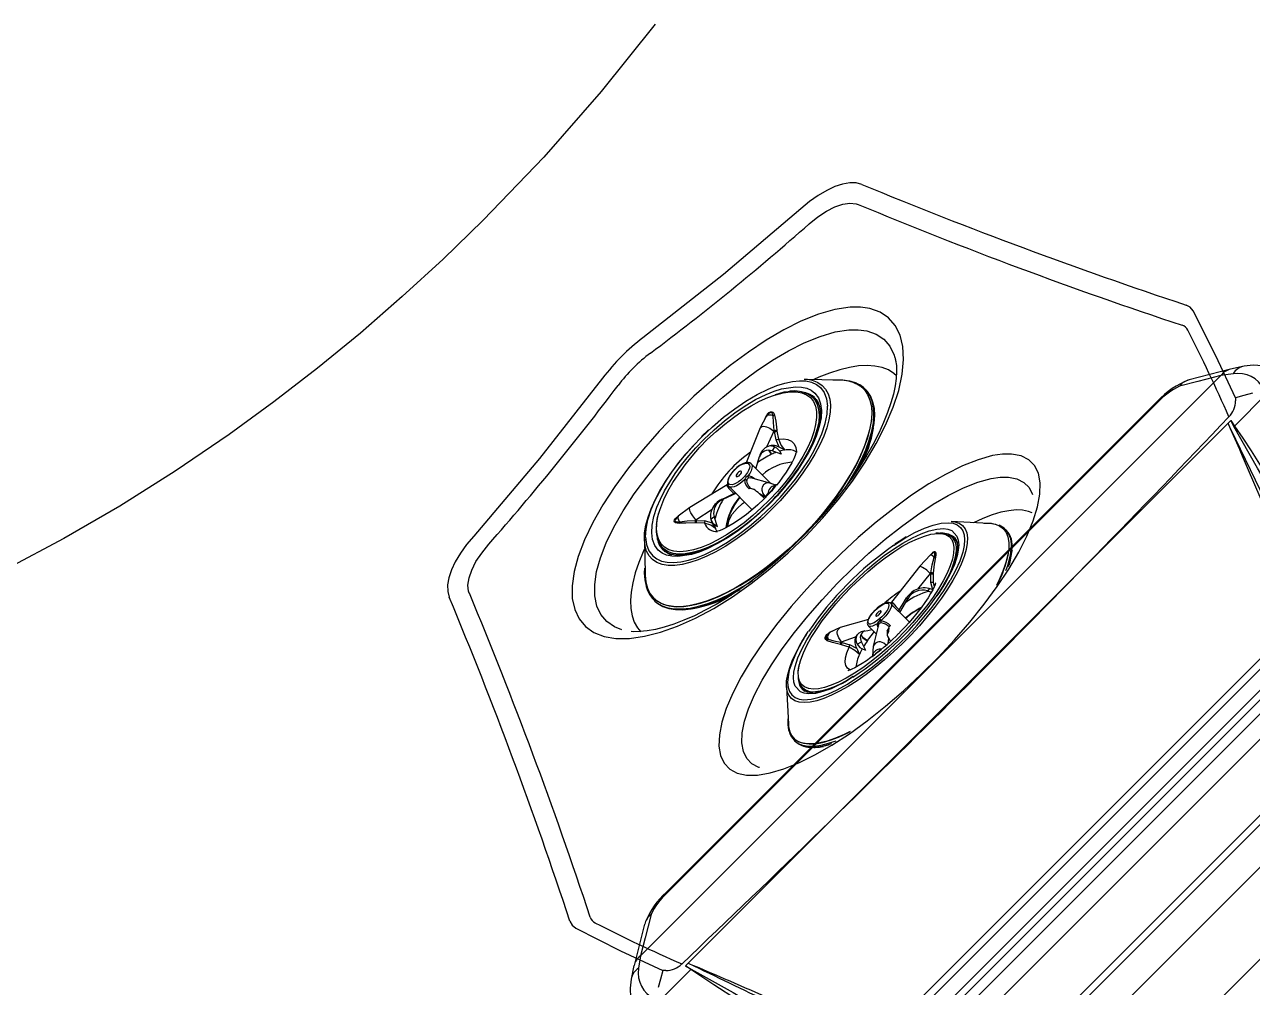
# Model space of a CAD drawing. Extents: x 413 to 494, y 628 to 766.
# Drawn here: x 472.07 to 485.71, y 651.52 to 662.21 of the extents above; entities that cross this region are included whole.
import ezdxf

# ---------------------------------------------------------------- set-up
doc = ezdxf.new("R2010")
doc.units = 0
doc.header["$MEASUREMENT"] = 0
for name, color, linetype in [('1', 4, 'Continuous'), ('BDIM_CYAN', 4, 'Continuous'), ('BDIM_GREEN', 3, 'Continuous'), ('BDIM_YELLOW', 2, 'Continuous')]:
    doc.layers.add(name, color=color, linetype=linetype)

# ---------------------------------------------------------------- blocks, each defined once
blk = doc.blocks.new('PILLOW')
at = {"layer": 'BDIM_GREEN', "linetype": 'Continuous', "lineweight": 25}
for p, q in [((9.704, -3.133), (9.694, -3.127)), ((11.893, -4.465), (9.704, -3.133)), ((9.016, -3.26), (9.001, -3.275)), ((9.716, -3.162), (9.93, -3.665)), ((9.725, -3.167), (9.716, -3.162)), ((11.914, -4.499), (9.725, -3.167)), ((9.001, -3.275), (3.275, -9.001)), ((9.052, -3.326), (3.326, -9.052)), ((9.066, -3.313), (9.376, -3.847)), ((9.93, -3.665), (11.939, -4.887)), ((3.847, -9.376), (9.376, -3.847)), ((9.376, -3.847), (9.517, -3.988)), ((11.869, -5.119), (9.86, -3.897)), ((9.517, -3.988), (3.988, -9.517)), ((9.522, -4.349), (9.547, -4.364)), ((11.898, -4.468), (11.893, -4.465)), ((11.958, -4.506), (11.898, -4.468)), ((11.918, -4.502), (11.914, -4.499)), ((4.545, -9.115), (9.115, -4.545)), ((9.169, -4.599), (4.599, -9.169)), ((9.169, -4.599), (9.115, -4.545)), ((11.982, -4.912), (11.918, -4.502)), ((11.977, -4.54), (11.918, -4.502)), ((12.183, -5.166), (12.111, -4.715)), ((4.833, -9.168), (9.168, -4.833)), ((9.225, -4.89), (4.89, -9.225)), ((9.225, -4.89), (9.168, -4.833)), ((11.512, -5.475), (11.869, -5.119)), ((12.145, -5.519), (12.177, -5.366)), ((11.543, -5.546), (5.546, -11.543)), ((11.543, -5.546), (11.479, -5.517)), ((11.574, -5.515), (11.508, -5.48)), ((11.512, -5.475), (11.574, -5.515)), ((11.574, -5.515), (11.543, -5.546)), ((12.026, -5.978), (12.144, -5.52)), ((12.072, -5.626), (12.093, -5.488)), ((12.072, -5.626), (5.626, -12.072)), ((11.78, -6.323), (6.323, -11.78)), ((6.331, -11.787), (11.787, -6.331)), ((11.785, -6.328), (11.784, -6.328)), ((3.275, -9.001), (3.26, -9.016)), ((3.275, -9.001), (3.275, -9.001)), ((3.847, -9.376), (3.313, -9.066)), ((4.599, -9.169), (4.545, -9.115)), ((4.89, -9.225), (4.833, -9.168)), ((3.988, -9.517), (3.847, -9.376)), ((3.127, -9.694), (3.133, -9.704)), ((3.133, -9.704), (4.465, -11.893)), ((3.665, -9.93), (3.162, -9.715)), ((3.162, -9.715), (3.167, -9.725)), ((3.167, -9.725), (4.499, -11.914)), ((4.887, -11.939), (3.665, -9.93)), ((3.897, -9.86), (5.119, -11.869)), ((5.119, -11.869), (5.475, -11.512)), ((5.516, -11.574), (5.475, -11.512)), ((5.48, -11.508), (5.516, -11.574)), ((5.546, -11.543), (5.516, -11.574)), ((5.517, -11.479), (5.546, -11.543)), ((6.328, -11.784), (6.328, -11.785)), ((4.465, -11.893), (4.468, -11.898)), ((4.468, -11.898), (4.506, -11.958)), ((4.499, -11.914), (4.502, -11.918)), ((4.912, -11.982), (4.502, -11.918)), ((4.502, -11.918), (4.54, -11.977)), ((4.715, -12.111), (5.166, -12.183)), ((5.488, -12.093), (5.626, -12.072)), ((5.52, -12.144), (5.978, -12.026)), ((5.366, -12.177), (5.519, -12.145))]:
    blk.add_line(p, q, dxfattribs=at)
at = {"layer": 'BDIM_GREEN', "linetype": 'Continuous', "lineweight": 25, "flags": 128}
for points in [[(9.694, -3.127), (9.633, -3.097), (9.577, -3.077), (9.475, -3.06), (9.392, -3.063), (9.328, -3.076), (9.273, -3.093), (9.204, -3.123), (9.164, -3.145), (9.12, -3.174), (9.071, -3.211), (9.016, -3.26)], [(9.716, -3.162), (9.633, -3.127), (9.55, -3.112), (9.467, -3.113), (9.387, -3.128), (9.309, -3.154), (9.231, -3.192), (9.177, -3.225), (9.123, -3.264), (9.066, -3.313)], [(9.001, -3.275), (9.009, -3.267), (9.016, -3.26)], [(9.066, -3.313), (9.058, -3.32), (9.052, -3.326)], [(9.376, -3.847), (9.516, -3.751), (9.662, -3.685), (9.735, -3.665), (9.806, -3.653), (9.872, -3.653), (9.93, -3.665)], [(9.86, -3.897), (9.784, -3.872), (9.693, -3.881), (9.601, -3.922), (9.517, -3.988)], [(9.115, -4.545), (9.182, -4.481), (9.254, -4.423), (9.33, -4.373), (9.409, -4.333), (9.489, -4.307), (9.567, -4.3), (9.638, -4.311), (9.7, -4.338)], [(9.671, -4.395), (9.617, -4.366), (9.556, -4.355), (9.489, -4.362), (9.421, -4.387), (9.353, -4.427), (9.288, -4.477), (9.169, -4.599)], [(9.671, -4.395), (9.683, -4.365), (9.7, -4.338)], [(9.7, -4.338), (9.85, -4.43), (9.982, -4.511), (10.098, -4.582), (10.217, -4.654), (10.35, -4.737), (10.477, -4.815), (10.596, -4.888), (10.733, -4.973), (10.993, -5.135), (11.259, -5.304), (11.512, -5.475)], [(9.671, -4.395), (9.672, -4.54), (9.673, -4.654)], [(11.508, -5.48), (11.044, -5.22), (10.586, -4.947), (10.128, -4.672), (9.671, -4.395)], [(9.168, -4.833), (9.168, -4.702), (9.169, -4.599)], [(9.168, -4.833), (9.288, -4.744), (9.419, -4.674), (9.488, -4.652), (9.555, -4.64), (9.617, -4.641), (9.673, -4.654)], [(9.646, -4.714), (9.6, -4.7), (9.548, -4.699), (9.492, -4.71), (9.435, -4.732), (9.325, -4.801), (9.225, -4.89)], [(9.646, -4.714), (9.662, -4.685), (9.673, -4.654)], [(12.177, -5.367), (12.188, -5.267), (12.182, -5.163)], [(11.954, -6.084), (12.02, -5.828), (12.072, -5.626)], [(3.26, -9.016), (3.268, -9.007), (3.275, -9.001)], [(3.26, -9.016), (3.201, -9.085), (3.155, -9.148), (3.121, -9.209), (3.085, -9.297), (3.065, -9.383), (3.06, -9.467), (3.07, -9.548), (3.093, -9.624), (3.127, -9.694)], [(3.313, -9.066), (3.264, -9.123), (3.225, -9.177), (3.192, -9.231), (3.154, -9.309), (3.128, -9.387), (3.113, -9.467), (3.112, -9.55), (3.127, -9.633), (3.162, -9.715)], [(3.326, -9.052), (3.319, -9.06), (3.313, -9.066)], [(4.338, -9.7), (4.311, -9.638), (4.3, -9.567), (4.307, -9.489), (4.318, -9.449), (4.333, -9.409), (4.371, -9.333), (4.422, -9.255), (4.545, -9.115)], [(4.599, -9.169), (4.477, -9.288), (4.427, -9.353), (4.387, -9.421), (4.362, -9.49), (4.355, -9.557), (4.367, -9.618), (4.395, -9.671)], [(4.599, -9.169), (4.73, -9.168), (4.833, -9.168)], [(4.654, -9.673), (4.641, -9.618), (4.64, -9.555), (4.652, -9.488), (4.675, -9.419), (4.744, -9.287), (4.833, -9.168)], [(4.89, -9.225), (4.822, -9.299), (4.764, -9.378), (4.72, -9.462), (4.698, -9.561), (4.714, -9.646)], [(3.665, -9.93), (3.653, -9.872), (3.653, -9.806), (3.665, -9.735), (3.685, -9.662), (3.751, -9.516), (3.847, -9.376)], [(3.988, -9.517), (3.922, -9.601), (3.881, -9.693), (3.872, -9.784), (3.897, -9.86)], [(4.395, -9.671), (4.365, -9.683), (4.338, -9.7)], [(4.654, -9.673), (4.509, -9.672), (4.395, -9.671)], [(4.395, -9.671), (4.672, -10.128), (4.947, -10.586), (5.22, -11.044), (5.48, -11.508)], [(4.714, -9.646), (4.682, -9.664), (4.654, -9.673)], [(5.517, -11.479), (5.082, -10.578), (4.654, -9.673)], [(4.714, -9.646), (5.119, -10.56), (5.317, -11.02), (5.385, -11.177), (5.412, -11.24), (5.415, -11.248), (5.416, -11.249), (5.416, -11.249), (5.416, -11.249), (5.416, -11.25), (5.517, -11.479)], [(5.475, -11.512), (5.381, -11.376), (5.29, -11.237), (5.195, -11.088), (5.105, -10.946), (5.014, -10.799), (4.923, -10.653), (4.847, -10.53), (4.742, -10.359), (4.622, -10.164), (4.488, -9.945), (4.338, -9.7)], [(5.626, -12.072), (5.883, -12.006), (6.085, -11.954)], [(5.163, -12.182), (5.267, -12.188), (5.367, -12.177)]]:
    blk.add_lwpolyline(points, dxfattribs=at)
at = {"layer": 'BDIM_GREEN', "linetype": 'Continuous', "lineweight": 25}
for centre, radius, start, end in [((9.618, -3.697), 0.314, 320.5112, 5.8722), ((11.799, -4.783), 0.32, 10.8947, 60.1159), ((69.735, 129.954), 147.466, 245.95343, 246.73099), ((-51.625, -135.383), 144.387, 64.08404, 64.87827), ((11.627, -4.919), 0.314, 320.5112, 5.8722), ((11.673, -4.954), 0.311, 321.3803, 7.8233), ((11.78, -5.434), 0.317, 350.3412, 64.5617), ((11.647, -5.59), 0.177, 139.5161, 141.4532), ((11.302, -5.792), 0.714, 311.9718, 335.8418), ((11.192, -5.669), 0.89, 311.9782, 337.62), ((-2.211, -14.781), 7.948, 45.9728, 46.4965), ((3.697, -9.618), 0.314, 264.1278, 309.4888), ((5.59, -11.647), 0.177, 128.5468, 130.4839), ((5.664, -11.184), 0.898, 290.3763, 317.8693), ((5.793, -11.303), 0.712, 294.1309, 318.0554), ((4.783, -11.798), 0.32, 209.8963, 259.0441), ((4.919, -11.626), 0.314, 264.1278, 309.4888), ((4.954, -11.674), 0.311, 262.1449, 308.6514), ((5.435, -11.779), 0.318, 205.61, 279.4841)]:
    blk.add_arc(centre, radius, start, end, dxfattribs=at)
for centre, major_axis, ratio, start_param, end_param in [((11.789, -3.287), (-0.737, 1.695), 0.480619, 2.543345, 2.582873), ((11.594, -3.394), (-0.951, 1.851), 0.433377, 2.49452, 2.534048), ((3.287, -11.789), (1.695, -0.737), 0.480619, 0.558719, 0.598248), ((3.394, -11.594), (1.851, -0.951), 0.433377, 0.607543, 0.647072)]:
    blk.add_ellipse(centre, major_axis=major_axis, ratio=ratio, start_param=start_param, end_param=end_param, dxfattribs=at)
at = {"layer": 'BDIM_YELLOW', "linetype": 'Continuous', "lineweight": 25}
for p, q in [((9.052, -3.326), (9.001, -3.275)), ((11.784, -6.328), (11.78, -6.323)), ((3.326, -9.052), (3.275, -9.001)), ((6.323, -11.78), (6.328, -11.784))]:
    blk.add_line(p, q, dxfattribs=at)
at = {"layer": 'BDIM_YELLOW', "linetype": 'Continuous', "lineweight": 25, "flags": 128}
for points in [[(11.982, -4.912), (12.073, -4.974), (12.143, -5.056), (12.179, -5.145), (12.18, -5.164)], [(5.164, -12.18), (5.145, -12.179), (5.056, -12.143), (5, -12.1), (4.95, -12.042), (4.912, -11.982)]]:
    blk.add_lwpolyline(points, dxfattribs=at)
at = {"layer": 'BDIM_YELLOW', "linetype": 'Continuous', "lineweight": 25}
for centre, radius, start, end in [((9.677, -3.162), 0.0387, 0.9039, 64.0123), ((9.679, -3.172), 0.0462, 5.662, 57.1058), ((16.35, 3.718), 10.124, 223.5865, 223.9882), ((11.876, -4.499), 0.0381, 0.4034, 63.3934), ((11.881, -4.502), 0.0379, 0.264, 63.4702), ((11.939, -4.539), 0.0381, 359.711, 61.0066), ((11.85, -4.774), 0.267, 11.7786, 61.3916), ((12.009, -5.341), 0.169, 299.7, 351.1639), ((11.976, -5.485), 0.17, 304.4318, 348.7936), ((11.858, -5.944), 0.17, 304.3498, 348.6534), ((3.162, -9.677), 0.0387, 205.9856, 269.098), ((3.167, -9.687), 0.038, 206.3141, 269.636), ((4.499, -11.876), 0.0379, 206.4423, 269.661), ((4.502, -11.881), 0.0379, 206.5511, 269.735), ((4.54, -11.939), 0.0382, 209.1215, 270.1613), ((4.774, -11.849), 0.267, 208.6378, 258.1925), ((5.944, -11.858), 0.17, 281.3464, 325.6506), ((5.341, -12.009), 0.169, 278.8333, 330.2995), ((5.485, -11.976), 0.17, 281.2061, 325.5685)]:
    blk.add_arc(centre, radius, start, end, dxfattribs=at)
blk = doc.blocks.new('2018 BEAM (110V)')
at = {"layer": 'BDIM_CYAN'}
for p, q in [((68.356, 15.062), (68.357, 15.058)), ((68.357, 15.058), (68.37, 15.003)), ((72.142, 14.608), (72.142, 14.574)), ((69.019, 4.977), (75.411, 11.369)), ((65.814, 8.246), (65.78, 8.246))]:
    blk.add_line(p, q, dxfattribs=at)
at = {"layer": 'BDIM_CYAN', "flags": 128}
for points in [[(65.697, 18.759), (65.095, 18.009), (64.458, 17.282), (63.785, 16.58), (63.341, 16.149), (62.886, 15.732), (62.421, 15.328), (61.946, 14.939), (61.46, 14.563), (60.965, 14.201), (60.364, 13.793), (59.751, 13.406), (59.129, 13.044), (58.503, 12.711), (57.869, 12.405), (57.231, 12.128), (56.587, 11.88), (55.936, 11.659), (55.275, 11.463), (54.604, 11.293), (53.929, 11.15), (53.251, 11.032)], [(67.993, 16.979), (67.93, 16.996), (67.858, 16.997), (67.778, 16.983), (67.692, 16.955), (67.601, 16.912), (67.507, 16.856), (67.411, 16.788), (67.315, 16.709)], [(67.315, 16.709), (66.455, 15.977), (65.56, 15.276)], [(67.407, 16.541), (67.504, 16.619), (67.6, 16.683), (67.693, 16.73), (67.78, 16.76), (67.86, 16.772), (67.929, 16.764), (67.929, 16.764), (67.95, 16.757)], [(65.26, 11.936), (65.261, 11.936), (65.411, 11.936), (65.576, 11.959), (65.754, 12.004), (65.944, 12.071), (66.143, 12.16), (66.346, 12.269), (66.555, 12.399), (66.764, 12.546), (66.971, 12.708), (67.173, 12.885), (67.369, 13.073), (67.554, 13.27), (67.727, 13.474), (67.886, 13.683), (68.028, 13.892), (68.152, 14.1), (68.256, 14.305), (68.34, 14.503), (68.401, 14.691), (68.439, 14.869), (68.455, 15.032), (68.447, 15.177), (68.416, 15.305), (68.363, 15.413), (68.288, 15.498), (68.194, 15.561), (68.081, 15.601), (67.976, 15.615), (67.862, 15.614), (67.693, 15.589), (67.51, 15.536), (67.315, 15.458), (67.126, 15.363), (66.93, 15.249), (66.732, 15.117), (66.529, 14.967), (66.326, 14.801), (66.127, 14.625), (65.931, 14.436), (65.742, 14.238), (65.565, 14.037), (65.4, 13.831), (65.249, 13.624), (65.116, 13.42), (65.003, 13.222), (64.911, 13.029), (64.841, 12.847), (64.796, 12.678), (64.773, 12.521), (64.775, 12.38), (64.802, 12.257), (64.851, 12.152), (64.923, 12.066), (65.016, 12.002), (65.129, 11.958), (65.26, 11.936)], [(71.671, 15.573), (71.638, 15.614), (71.593, 15.639)], [(72.142, 14.608), (71.924, 15.076), (71.671, 15.573)], [(65.327, 12.032), (65.245, 12.063), (65.16, 12.122), (65.094, 12.2), (65.049, 12.295), (65.026, 12.407), (65.024, 12.535), (65.045, 12.678), (65.087, 12.832), (65.152, 12.998), (65.237, 13.173), (65.341, 13.354), (65.464, 13.54), (65.602, 13.728), (65.753, 13.916), (65.916, 14.1), (66.088, 14.28), (66.267, 14.453), (66.449, 14.615), (66.634, 14.766), (66.819, 14.904), (67, 15.025), (67.178, 15.131), (67.35, 15.218), (67.528, 15.291), (67.695, 15.34), (67.848, 15.364), (67.952, 15.365), (68.047, 15.352), (68.15, 15.316), (68.236, 15.258), (68.303, 15.18), (68.351, 15.081), (68.356, 15.062)], [(68.358, 15.058), (68.366, 15.028), (68.375, 14.968), (68.378, 14.9), (68.374, 14.824), (68.362, 14.74), (68.342, 14.65), (68.315, 14.551), (68.278, 14.445), (68.233, 14.333), (68.18, 14.215), (68.117, 14.094), (68.047, 13.97), (67.969, 13.844), (67.884, 13.717), (67.793, 13.592), (67.696, 13.468), (67.593, 13.346), (67.484, 13.223), (67.368, 13.102), (67.249, 12.983), (67.125, 12.868), (66.999, 12.758), (66.872, 12.654), (66.745, 12.558), (66.619, 12.469), (66.496, 12.388), (66.373, 12.314), (66.251, 12.248), (66.131, 12.188), (66.014, 12.137), (65.902, 12.095), (65.796, 12.061), (65.698, 12.036), (65.607, 12.02), (65.526, 12.012), (65.455, 12.01), (65.429, 12.012)], [(68.377, 14.854), (68.346, 14.88), (68.286, 14.918), (68.216, 14.945), (68.137, 14.961), (68.05, 14.967), (67.956, 14.962), (67.854, 14.946), (67.746, 14.92), (67.633, 14.883), (67.515, 14.836), (67.458, 14.81)], [(65.112, 14.828), (64.411, 13.933), (63.68, 13.073)], [(72.33, 14.658), (72.236, 14.633), (72.142, 14.608)], [(66.834, 10.417), (66.972, 10.441), (67.126, 10.486), (67.292, 10.552), (67.471, 10.641), (67.659, 10.75), (67.854, 10.877), (68.052, 11.021), (68.253, 11.181), (68.453, 11.352), (68.648, 11.534), (68.839, 11.724), (69.021, 11.919), (69.192, 12.117), (69.351, 12.316), (69.496, 12.513), (69.624, 12.706), (69.734, 12.894), (69.825, 13.073), (69.895, 13.241), (69.943, 13.398), (69.969, 13.539), (69.972, 13.663), (69.952, 13.77), (69.909, 13.856), (69.845, 13.92), (69.76, 13.963), (69.655, 13.983), (69.555, 13.982), (69.443, 13.966), (69.283, 13.921), (69.108, 13.852), (68.92, 13.758), (68.736, 13.651), (68.544, 13.525), (68.349, 13.383), (68.151, 13.225), (67.952, 13.055), (67.757, 12.874), (67.565, 12.685), (67.38, 12.488), (67.206, 12.289), (67.044, 12.089), (66.895, 11.889), (66.764, 11.694), (66.651, 11.507), (66.558, 11.327), (66.486, 11.158), (66.436, 11.004), (66.409, 10.864), (66.404, 10.74), (66.422, 10.635), (66.463, 10.549), (66.525, 10.484), (66.608, 10.439), (66.712, 10.417), (66.834, 10.417)], [(66.854, 10.502), (66.847, 10.503), (66.771, 10.543), (66.714, 10.603), (66.677, 10.68), (66.66, 10.776), (66.664, 10.888), (66.689, 11.015), (66.734, 11.155), (66.8, 11.308), (66.885, 11.472), (66.987, 11.643), (67.108, 11.82), (67.243, 12.001), (67.391, 12.184), (67.55, 12.365), (67.718, 12.544), (67.893, 12.717), (68.071, 12.881), (68.252, 13.037), (68.432, 13.18), (68.61, 13.31), (68.784, 13.425), (68.951, 13.523), (69.122, 13.608), (69.281, 13.672), (69.427, 13.712), (69.528, 13.727), (69.619, 13.727), (69.714, 13.709), (69.791, 13.669), (69.85, 13.61), (69.886, 13.534)], [(69.884, 13.33), (69.841, 13.347), (69.777, 13.36), (69.705, 13.362), (69.624, 13.354), (69.535, 13.336), (69.439, 13.307), (69.337, 13.269), (69.231, 13.221)], [(63.68, 13.073), (63.6, 12.977), (63.532, 12.881), (63.476, 12.787), (63.434, 12.696), (63.405, 12.61), (63.391, 12.53), (63.393, 12.458), (63.409, 12.395)], [(63.631, 12.438), (63.624, 12.459), (63.616, 12.528), (63.628, 12.608), (63.658, 12.695), (63.705, 12.788), (63.769, 12.884), (63.847, 12.981)], [(65.578, 12.93), (65.562, 12.896), (65.513, 12.778), (65.474, 12.663), (65.446, 12.554), (65.428, 12.451), (65.421, 12.355), (65.425, 12.267), (65.439, 12.187), (65.464, 12.115), (65.5, 12.053), (65.536, 12.01)], [(68.768, 5.746), (70.705, 7.683), (72.714, 9.692), (74.642, 11.62)], [(64.749, 8.795), (64.774, 8.75), (64.816, 8.717)], [(64.816, 8.717), (65.312, 8.464), (65.78, 8.246)], [(65.78, 8.246), (65.755, 8.152), (65.73, 8.058)]]:
    blk.add_lwpolyline(points, dxfattribs=at)
at = {"layer": 'BDIM_CYAN'}
for centre, radius, start, end in [((88.227, 65.823), 52.869, 247.4979, 251.6614), ((87.637, 64.033), 51.211, 247.3917, 251.6902), ((48.394, 38.085), 28.734, 306.8927, 311.4289), ((71.517, 15.314), 0.106, 26.4599, 72.3849), ((55.112, 6.936), 18.526, 23.75, 27.0487), ((66.946, 13.442), 2.298, 127.0804, 142.9226), ((66.746, 13.643), 1.831, 127.0127, 142.9903), ((42.187, 32.087), 28.882, 318.5855, 323.0986), ((71.885, 14.577), 0.257, 315.7215, 359.3796), ((-49.007, 129.391), 166.982, 313.52592, 316.47576), ((16.206, -7.307), 51.372, 18.3184, 22.6035), ((15.742, -7.401), 51.614, 18.2884, 22.5532), ((65.075, 8.871), 0.106, 197.5992, 243.5883), ((73.273, 24.908), 18.117, 242.9269, 246.2998), ((65.812, 8.503), 0.257, 270.5999, 314.2929)]:
    blk.add_arc(centre, radius, start, end, dxfattribs=at)
at = {"layer": 'BDIM_GREEN', "linetype": 'Continuous', "lineweight": 25}
for p, q in [((67.743, 14.805), (67.35, 14.812)), ((67.481, 14.577), (67.448, 14.61)), ((67.466, 14.609), (67.469, 14.606)), ((68.038, 14.694), (68.03, 14.702)), ((68.045, 14.686), (68.03, 14.702)), ((66.928, 14.399), (66.861, 14.275)), ((66.946, 14.422), (66.928, 14.4)), ((66.288, 14.251), (66.211, 14.177)), ((66.861, 14.275), (66.708, 13.884)), ((67.015, 14.238), (66.934, 14.061)), ((67.019, 14.246), (67.015, 14.238)), ((67.021, 14.233), (67.015, 14.238)), ((67.021, 14.233), (67.019, 14.246)), ((67.039, 14.14), (67.021, 14.233)), ((67.046, 14.25), (67.048, 14.237)), ((67.048, 14.237), (67.066, 14.147)), ((68.072, 14.228), (68.075, 14.243)), ((67.023, 14.064), (66.973, 14.073)), ((67.023, 14.064), (66.995, 14.02)), ((67.072, 14.061), (67.039, 14.14)), ((66.817, 13.822), (66.841, 13.912)), ((67.097, 13.981), (66.995, 14.02)), ((67.079, 14.016), (67.097, 13.981)), ((66.572, 13.799), (66.593, 13.82)), ((66.981, 13.658), (66.764, 13.875)), ((66.494, 13.642), (66.081, 13.39)), ((66.971, 13.661), (66.757, 13.718)), ((67.032, 13.639), (66.972, 13.661)), ((67.045, 13.641), (67.032, 13.641)), ((67.032, 13.639), (67.033, 13.64)), ((66.593, 13.545), (66.447, 13.477)), ((66.513, 13.625), (66.766, 13.371)), ((66.925, 13.501), (66.855, 13.541)), ((66.944, 13.526), (66.904, 13.484)), ((66.081, 13.39), (65.952, 13.292)), ((66.148, 13.253), (66.328, 13.373)), ((65.952, 13.292), (65.929, 13.268)), ((66.139, 13.247), (66.148, 13.253)), ((66.139, 13.247), (66.152, 13.247)), ((66.152, 13.247), (66.148, 13.253)), ((66.152, 13.247), (66.247, 13.241)), ((66.328, 13.216), (66.247, 13.241)), ((66.315, 13.259), (66.351, 13.288)), ((66.388, 13.175), (66.351, 13.288)), ((66.356, 13.275), (66.363, 13.27)), ((66.363, 13.27), (66.356, 13.274)), ((69.405, 13.212), (68.984, 13.234)), ((66.153, 13.221), (66.14, 13.221)), ((66.244, 13.215), (66.153, 13.221)), ((66.388, 13.175), (66.358, 13.197)), ((68.842, 13.108), (68.814, 13.106)), ((69.598, 13.134), (69.589, 13.143)), ((65.576, 13.039), (65.583, 12.645)), ((69.032, 13.026), (68.998, 13.06)), ((65.77, 12.885), (65.757, 12.894)), ((65.778, 12.94), (65.811, 12.907)), ((65.782, 12.919), (65.778, 12.923)), ((68.753, 12.863), (68.634, 12.739)), ((68.782, 12.885), (68.753, 12.862)), ((68.81, 12.838), (68.8, 12.78)), ((69.613, 12.856), (69.616, 12.872)), ((69.663, 12.905), (69.664, 12.915)), ((68.634, 12.739), (68.322, 12.338)), ((65.583, 12.645), (65.583, 12.638)), ((68.752, 12.656), (68.61, 12.483)), ((68.759, 12.664), (68.752, 12.656)), ((68.758, 12.651), (68.752, 12.656)), ((68.758, 12.651), (68.759, 12.664)), ((68.758, 12.557), (68.758, 12.651)), ((68.781, 12.475), (68.758, 12.557)), ((68.783, 12.66), (68.782, 12.647)), ((68.782, 12.647), (68.783, 12.556)), ((68.763, 12.448), (68.72, 12.462)), ((65.685, 12.359), (65.694, 12.35)), ((65.685, 12.359), (65.694, 12.35)), ((66.145, 12.313), (66.16, 12.316)), ((68.414, 12.225), (68.504, 12.376)), ((68.486, 12.391), (68.504, 12.376)), ((68.064, 12.146), (67.751, 12.055)), ((68.521, 12.117), (68.403, 12.236)), ((67.641, 12.005), (67.62, 11.989)), ((67.751, 12.055), (67.641, 12.005)), ((68.064, 12.073), (68.152, 11.985)), ((68.177, 12.088), (68.119, 11.849)), ((68.172, 12.076), (68.18, 12.069)), ((68.288, 12.009), (68.274, 11.982)), ((67.765, 11.863), (67.753, 11.866)), ((67.759, 11.893), (67.767, 11.896)), ((67.759, 11.893), (67.772, 11.89)), ((67.767, 11.896), (67.922, 11.953)), ((67.772, 11.89), (67.767, 11.896)), ((67.772, 11.89), (67.859, 11.863)), ((67.94, 11.873), (67.988, 11.898)), ((68.036, 11.8), (67.988, 11.898)), ((68.291, 11.934), (68.31, 11.902)), ((67.849, 11.837), (67.765, 11.863)), ((67.935, 11.823), (67.859, 11.863)), ((68.036, 11.8), (67.996, 11.819)), ((68.119, 11.849), (68.11, 11.74)), ((68.127, 11.744), (68.131, 11.752)), ((67.154, 11.403), (67.176, 10.983)), ((67.328, 11.389), (67.362, 11.355)), ((67.341, 11.361), (67.333, 11.368)), ((67.245, 10.799), (67.254, 10.79)), ((67.516, 10.772), (67.532, 10.775))]:
    blk.add_line(p, q, dxfattribs=at)
at = {"layer": 'BDIM_GREEN', "linetype": 'Continuous', "lineweight": 25, "flags": 128}
for points in [[(65.59, 13.059), (65.595, 13.149), (65.616, 13.252), (65.653, 13.367), (65.693, 13.462), (65.743, 13.56), (65.803, 13.663), (65.871, 13.767), (65.947, 13.871), (66.03, 13.974), (66.117, 14.073), (66.209, 14.17), (66.332, 14.287), (66.456, 14.393), (66.579, 14.487), (66.702, 14.571), (66.827, 14.645), (66.952, 14.706), (67.046, 14.744), (67.135, 14.772), (67.221, 14.79), (67.3, 14.798), (67.371, 14.795), (67.434, 14.781), (67.487, 14.757), (67.532, 14.723), (67.574, 14.666), (67.6, 14.597), (67.61, 14.517)], [(65.657, 13.107), (65.662, 13.192), (65.681, 13.288), (65.716, 13.395), (65.754, 13.484), (65.8, 13.575), (65.919, 13.768), (65.99, 13.865), (66.068, 13.962), (66.149, 14.054), (66.235, 14.144), (66.35, 14.254), (66.466, 14.353), (66.58, 14.441), (66.695, 14.519), (66.812, 14.588), (66.929, 14.645), (67.016, 14.681), (67.1, 14.707), (67.253, 14.731), (67.32, 14.728), (67.379, 14.715), (67.428, 14.693), (67.47, 14.661), (67.51, 14.608), (67.534, 14.543), (67.543, 14.469)], [(67.671, 14.806), (67.699, 14.808), (67.78, 14.807), (67.854, 14.795), (67.919, 14.773), (67.974, 14.74), (68.02, 14.697), (68.056, 14.644), (68.082, 14.581), (68.097, 14.51), (68.101, 14.431), (68.094, 14.344), (68.077, 14.251), (68.049, 14.151), (68.011, 14.046), (67.963, 13.937), (67.906, 13.825), (67.839, 13.71), (67.764, 13.594), (67.68, 13.478), (67.59, 13.362), (67.493, 13.247)], [(67.936, 14.768), (67.933, 14.769), (67.873, 14.791)], [(65.747, 13.36), (65.757, 13.388), (65.793, 13.478), (65.838, 13.572), (65.893, 13.668), (65.957, 13.765), (66.028, 13.863), (66.106, 13.96), (66.19, 14.055), (66.279, 14.147), (66.373, 14.234), (66.468, 14.316), (66.566, 14.391), (66.664, 14.459), (66.761, 14.519), (66.856, 14.57), (66.948, 14.612), (67.02, 14.638)], [(67.172, 14.676), (67.126, 14.671), (67.028, 14.642)], [(67.465, 14.608), (67.483, 14.591), (67.505, 14.553), (67.52, 14.511), (67.528, 14.462), (67.529, 14.408), (67.522, 14.347), (67.509, 14.281), (67.488, 14.211), (67.459, 14.136), (67.424, 14.058), (67.382, 13.977), (67.333, 13.895), (67.332, 13.893)], [(67.448, 14.61), (67.388, 14.653), (67.371, 14.659)], [(67.927, 13.779), (67.938, 13.8), (67.996, 13.913), (68.045, 14.023), (68.083, 14.128), (68.111, 14.228), (68.128, 14.323), (68.135, 14.41), (68.131, 14.49), (68.115, 14.561), (68.09, 14.624), (68.054, 14.677), (68.038, 14.694)], [(65.59, 13.059), (65.6, 12.979), (65.626, 12.909), (65.669, 12.852), (65.713, 12.819), (65.766, 12.795), (65.829, 12.781), (65.901, 12.778), (65.98, 12.785), (66.065, 12.803), (66.154, 12.831), (66.248, 12.869), (66.373, 12.931), (66.498, 13.005), (66.621, 13.089), (66.744, 13.182), (66.868, 13.289), (66.992, 13.406), (67.084, 13.502), (67.171, 13.602), (67.254, 13.705), (67.33, 13.809), (67.398, 13.913), (67.457, 14.016), (67.507, 14.114), (67.547, 14.209), (67.585, 14.323), (67.606, 14.427), (67.61, 14.517)], [(67.543, 14.469), (67.539, 14.384), (67.519, 14.288), (67.484, 14.181), (67.447, 14.092), (67.4, 14), (67.281, 13.808), (67.21, 13.71), (67.133, 13.614), (67.052, 13.521), (66.966, 13.432), (66.851, 13.322), (66.735, 13.223), (66.62, 13.135), (66.505, 13.057), (66.388, 12.988), (66.272, 12.93), (66.184, 12.895), (66.101, 12.869), (65.947, 12.845), (65.881, 12.848), (65.822, 12.861), (65.772, 12.883), (65.731, 12.915), (65.691, 12.968), (65.667, 13.033), (65.657, 13.107)], [(67.481, 14.577), (67.509, 14.543), (67.518, 14.528)], [(66.918, 14.383), (66.931, 14.409), (66.945, 14.43), (66.96, 14.444), (66.976, 14.451), (66.991, 14.453), (67.003, 14.448), (67.014, 14.436), (67.022, 14.416)], [(67.019, 14.246), (67.012, 14.333), (67.005, 14.408)], [(67.022, 14.416), (67.035, 14.347), (67.046, 14.25)], [(65.583, 12.638), (65.591, 12.561), (65.609, 12.493), (65.638, 12.434), (65.678, 12.385), (65.727, 12.345), (65.785, 12.315), (65.853, 12.296), (65.929, 12.288), (66.013, 12.291), (66.104, 12.304), (66.201, 12.328), (66.304, 12.362), (66.412, 12.406), (66.523, 12.46), (66.636, 12.523), (66.752, 12.595), (66.868, 12.675), (66.984, 12.763), (67.099, 12.857), (67.211, 12.957), (67.321, 13.062), (67.426, 13.172), (67.527, 13.284), (67.621, 13.399), (67.709, 13.515), (67.789, 13.631), (67.862, 13.747), (67.925, 13.86), (67.98, 13.972), (68.025, 14.079), (68.059, 14.182), (68.075, 14.243)], [(67.321, 13.056), (67.324, 13.059), (67.429, 13.167), (67.528, 13.279), (67.622, 13.392), (67.709, 13.507), (67.789, 13.622), (67.86, 13.737), (67.923, 13.849), (67.977, 13.96), (68.022, 14.066), (68.056, 14.168), (68.072, 14.228)], [(65.576, 13.032), (65.579, 13.109), (65.593, 13.192), (65.617, 13.281), (65.651, 13.375), (65.695, 13.473), (65.749, 13.575), (65.811, 13.678), (65.882, 13.783), (65.96, 13.888), (66.044, 13.991), (66.135, 14.092), (66.139, 14.096)], [(67.079, 14.016), (67.049, 14.05), (67.023, 14.064)], [(67.066, 14.147), (67.095, 14.079), (67.136, 14.028)], [(66.815, 13.824), (66.831, 13.878), (66.855, 13.958)], [(67.267, 14.015), (67.267, 14.016), (67.265, 14.009), (67.26, 13.992), (67.25, 13.966), (67.235, 13.93), (67.213, 13.887), (67.185, 13.838), (67.151, 13.784), (67.111, 13.726), (67.068, 13.669), (67.044, 13.639)], [(66.578, 13.81), (66.547, 13.775), (66.537, 13.761), (66.522, 13.738), (66.51, 13.715), (66.502, 13.693), (66.498, 13.671), (66.499, 13.651), (66.503, 13.643)], [(66.729, 13.88), (66.744, 13.861), (66.746, 13.845), (66.743, 13.825), (66.734, 13.802), (66.722, 13.779), (66.688, 13.734), (66.646, 13.693), (66.621, 13.674), (66.597, 13.659), (66.573, 13.649), (66.553, 13.643), (66.522, 13.645)], [(66.641, 13.755), (66.649, 13.765), (66.654, 13.775), (66.656, 13.783), (66.654, 13.789), (66.649, 13.792), (66.642, 13.792), (66.633, 13.788), (66.623, 13.781), (66.613, 13.773), (66.61, 13.77), (66.602, 13.76), (66.597, 13.75), (66.595, 13.741), (66.597, 13.735), (66.602, 13.733), (66.609, 13.733), (66.619, 13.737), (66.629, 13.743), (66.638, 13.752), (66.641, 13.755)], [(66.493, 13.642), (66.495, 13.642), (66.498, 13.643)], [(66.503, 13.643), (66.507, 13.632), (66.514, 13.626)], [(66.433, 13.479), (66.489, 13.506), (66.571, 13.547)], [(66.753, 13.605), (66.767, 13.599), (66.788, 13.592)], [(66.855, 13.541), (66.906, 13.495), (66.91, 13.491)], [(66.928, 13.499), (66.927, 13.52), (66.948, 13.542)], [(67.002, 13.587), (67.001, 13.588), (66.998, 13.589)], [(66.959, 13.429), (66.867, 13.342), (66.83, 13.308), (66.767, 13.254), (66.702, 13.202), (66.632, 13.149), (66.559, 13.098), (66.485, 13.05), (66.412, 13.007), (66.339, 12.968), (66.267, 12.935), (66.199, 12.908), (66.133, 12.886), (66.071, 12.871), (66.014, 12.862), (65.961, 12.859), (65.914, 12.861), (65.871, 12.87), (65.833, 12.884), (65.799, 12.904), (65.779, 12.924)], [(66.904, 13.484), (66.835, 13.419), (66.807, 13.393), (66.759, 13.353), (66.711, 13.313), (66.66, 13.275), (66.609, 13.24), (66.559, 13.208), (66.513, 13.181), (66.472, 13.16), (66.436, 13.143), (66.408, 13.132), (66.387, 13.125), (66.375, 13.122), (66.373, 13.121)], [(66.51, 13.18), (66.505, 13.199), (66.519, 13.253), (66.553, 13.316), (66.605, 13.379), (66.666, 13.435), (66.688, 13.45)], [(67.493, 13.247), (67.391, 13.136), (67.284, 13.027), (67.173, 12.924), (67.06, 12.825), (66.944, 12.733), (66.828, 12.648), (66.711, 12.57), (66.596, 12.501), (66.483, 12.44), (66.373, 12.39), (66.267, 12.349), (66.166, 12.318), (66.07, 12.297), (65.981, 12.288), (65.9, 12.289), (65.826, 12.301), (65.761, 12.323), (65.706, 12.356), (65.66, 12.4), (65.624, 12.452), (65.598, 12.515), (65.583, 12.586), (65.579, 12.665), (65.581, 12.717)], [(65.967, 13.23), (66.05, 13.24), (66.139, 13.247)], [(66.315, 13.259), (66.338, 13.216), (66.358, 13.197)], [(68.984, 13.234), (69.024, 13.229), (69.054, 13.221)], [(66.14, 13.221), (66.038, 13.216), (65.963, 13.214)], [(66.366, 13.155), (66.315, 13.193), (66.244, 13.215)], [(67.307, 11.674), (67.314, 11.697), (67.343, 11.774), (67.382, 11.857), (67.43, 11.945), (67.487, 12.036), (67.552, 12.13), (67.625, 12.225), (67.703, 12.32), (67.787, 12.414), (67.876, 12.507), (67.968, 12.595), (68.062, 12.68), (68.157, 12.759), (68.252, 12.832), (68.346, 12.897), (68.437, 12.955), (68.525, 13.003), (68.609, 13.043), (68.687, 13.073), (68.758, 13.092), (68.797, 13.099)], [(69.347, 13.215), (69.348, 13.215), (69.416, 13.215), (69.475, 13.205), (69.525, 13.184), (69.565, 13.153), (69.595, 13.113), (69.615, 13.062), (69.625, 13.002), (69.624, 12.934), (69.613, 12.858), (69.591, 12.774), (69.559, 12.684), (69.518, 12.587), (69.491, 12.533)], [(65.759, 12.962), (65.773, 12.936), (65.802, 12.899)], [(68.485, 13.062), (68.405, 13.013), (68.359, 12.981)], [(69.019, 13.055), (69.02, 13.055), (69.04, 13.026), (69.05, 12.995), (69.055, 12.959), (69.053, 12.915), (69.045, 12.865), (69.03, 12.809), (69.009, 12.747), (68.98, 12.68), (68.944, 12.609), (68.902, 12.534), (68.853, 12.456), (68.818, 12.404)], [(69.041, 13.034), (69.023, 13.049), (68.993, 13.065)], [(69.032, 13.026), (69.046, 13.009), (69.055, 12.997)], [(69.014, 12.947), (69.015, 12.942), (69.011, 12.882), (68.997, 12.815), (68.973, 12.741), (68.939, 12.66), (68.896, 12.575), (68.843, 12.485), (68.782, 12.392), (68.713, 12.298), (68.637, 12.203), (68.556, 12.108), (68.469, 12.015), (68.379, 11.924), (68.286, 11.837), (68.191, 11.755), (68.096, 11.679)], [(68.759, 12.664), (68.774, 12.753), (68.795, 12.835)], [(69.63, 12.753), (69.64, 12.786), (69.657, 12.888)], [(68.812, 12.551), (68.811, 12.548), (68.806, 12.533), (68.795, 12.509), (68.779, 12.476), (68.756, 12.435), (68.727, 12.387), (68.691, 12.333), (68.649, 12.275), (68.603, 12.215), (68.556, 12.157), (68.513, 12.108), (68.476, 12.067), (68.429, 12.018), (68.4, 11.988)], [(65.781, 12.29), (65.846, 12.267), (65.92, 12.255), (66.002, 12.254), (66.092, 12.264), (66.188, 12.284), (66.29, 12.315), (66.396, 12.356), (66.507, 12.408), (66.621, 12.468), (66.636, 12.477)], [(65.694, 12.35), (65.725, 12.323), (65.781, 12.29)], [(68.059, 12.121), (68.07, 12.155), (68.082, 12.177), (68.098, 12.201), (68.117, 12.225), (68.139, 12.248), (68.183, 12.286), (68.225, 12.314), (68.246, 12.324), (68.264, 12.328), (68.278, 12.328), (68.288, 12.323), (68.293, 12.302)], [(68.293, 12.302), (68.283, 12.268), (68.271, 12.246), (68.255, 12.222), (68.235, 12.198), (68.214, 12.175), (68.17, 12.137), (68.127, 12.109), (68.107, 12.1), (68.089, 12.095), (68.075, 12.095), (68.065, 12.1), (68.059, 12.121)], [(68.304, 12.33), (68.292, 12.335), (68.273, 12.335), (68.248, 12.328), (68.224, 12.316), (68.202, 12.302), (68.184, 12.289), (68.163, 12.271), (68.139, 12.249)], [(68.315, 12.323), (68.321, 12.311), (68.32, 12.293), (68.313, 12.27), (68.3, 12.244), (68.282, 12.216), (68.259, 12.187), (68.233, 12.159), (68.204, 12.132)], [(68.315, 12.323), (68.308, 12.329), (68.304, 12.331)], [(68.4, 12.233), (68.347, 12.288), (68.33, 12.308), (68.328, 12.31)], [(68.406, 12.252), (68.44, 12.306), (68.489, 12.385)], [(68.175, 12.193), (68.185, 12.201), (68.193, 12.211), (68.2, 12.221), (68.205, 12.229), (68.206, 12.236), (68.203, 12.24), (68.198, 12.241), (68.19, 12.238), (68.181, 12.233), (68.178, 12.23), (68.168, 12.222), (68.159, 12.212), (68.152, 12.202), (68.148, 12.194), (68.147, 12.187), (68.149, 12.183), (68.155, 12.182), (68.162, 12.185), (68.172, 12.191), (68.175, 12.193)], [(67.607, 11.91), (67.592, 11.922), (67.585, 11.935), (67.585, 11.949), (67.592, 11.965), (67.604, 11.98), (67.62, 11.995), (67.643, 12.008), (67.67, 12.018)], [(68.01, 12.016), (68.059, 12.025), (68.104, 12.034)], [(68.274, 12.015), (68.283, 12.034), (68.296, 12.062)], [(67.753, 11.866), (67.664, 11.889), (67.607, 11.91)], [(67.616, 11.926), (67.681, 11.91), (67.759, 11.893)], [(67.628, 11.995), (67.628, 11.995), (67.618, 11.988)], [(67.94, 11.873), (67.97, 11.835), (67.996, 11.819)], [(67.984, 11.978), (67.992, 11.957), (68.003, 11.94)], [(67.166, 11.338), (67.163, 11.348), (67.154, 11.402), (67.156, 11.465), (67.169, 11.535), (67.191, 11.612), (67.223, 11.696), (67.265, 11.785), (67.282, 11.817)], [(68.139, 11.758), (68.093, 11.724), (68.042, 11.688), (67.994, 11.656), (67.95, 11.63), (67.912, 11.609), (67.881, 11.594), (67.858, 11.584), (67.843, 11.578), (67.836, 11.576), (67.837, 11.576)], [(67.965, 11.758), (67.915, 11.802), (67.849, 11.837)], [(68.142, 11.761), (68.143, 11.763), (68.143, 11.765)], [(68.096, 11.679), (68.001, 11.61), (67.909, 11.549), (67.819, 11.495), (67.733, 11.451), (67.652, 11.416), (67.577, 11.392), (67.51, 11.377), (67.45, 11.373), (67.404, 11.378)], [(67.897, 11.512), (67.832, 11.473), (67.765, 11.436), (67.701, 11.405), (67.641, 11.379), (67.585, 11.359), (67.533, 11.345), (67.487, 11.337), (67.446, 11.333), (67.41, 11.335), (67.38, 11.341), (67.354, 11.352), (67.339, 11.363)], [(67.323, 11.395), (67.34, 11.363), (67.354, 11.347)], [(67.393, 11.333), (67.379, 11.341), (67.362, 11.355)], [(67.862, 10.9), (67.794, 10.867), (67.698, 10.826), (67.608, 10.795), (67.525, 10.774), (67.449, 10.763), (67.381, 10.763), (67.322, 10.774), (67.273, 10.794), (67.232, 10.825), (67.202, 10.866), (67.182, 10.917), (67.172, 10.976), (67.173, 11.041)], [(67.176, 10.983), (67.178, 10.956), (67.192, 10.899), (67.215, 10.852), (67.248, 10.814), (67.292, 10.787), (67.345, 10.77), (67.407, 10.763), (67.477, 10.766), (67.555, 10.78), (67.64, 10.805), (67.732, 10.839), (67.83, 10.883), (67.858, 10.897)], [(67.24, 10.804), (67.244, 10.8), (67.245, 10.799)], [(67.459, 10.723), (67.474, 10.723), (67.521, 10.729)], [(67.521, 10.729), (67.539, 10.731), (67.566, 10.736)], [(67.576, 10.743), (67.621, 10.752), (67.632, 10.756)]]:
    blk.add_lwpolyline(points, dxfattribs=at)
at = {"layer": 'BDIM_GREEN', "linetype": 'Continuous', "lineweight": 25}
for centre, radius, start, end in [((67.349, 14.449), 0.363, 65.7485, 89.9774), ((67.744, 14.377), 0.428, 62.3662, 90.2189), ((67.828, 14.513), 0.277, 37.8977, 67.0003), ((67.245, 14.358), 0.326, 67.1924, 102.95), ((67.296, 14.456), 0.217, 45.3784, 67.738), ((67.338, 14.433), 0.215, 45.2385, 65.666), ((67.002, 14.437), 0.0292, 276.0036, 312.669), ((67.018, 14.35), 0.104, 270.4433, 285.8222), ((67.017, 14.347), 0.114, 271.8083, 285.92), ((66.848, 14.484), 1.291, 330.2129, 350.5308), ((67.018, 13.915), 0.169, 120.0068, 165.2663), ((67.003, 13.928), 0.15, 62.4687, 117.3675), ((66.981, 14.424), 0.289, 281.5592, 287.1451), ((66.814, 13.481), 0.635, 59.5629, 66.0219), ((66.957, 13.917), 0.109, 69.3412, 162.3191), ((66.91, 13.96), 0.0824, 15.1468, 52.3295), ((67.193, 13.63), 0.403, 98.12, 106.4066), ((66.774, 13.633), 0.264, 107.4154, 137.9605), ((66.721, 13.831), 0.0594, 47.3444, 116.0048), ((65.062, 15.34), 2.692, 314.8008, 327.5084), ((66.391, 13.361), 0.297, 68.7822, 70.2491), ((66.761, 13.671), 0.0765, 116.2826, 160.971), ((66.691, 13.654), 0.0423, 60.0784, 94.0661), ((66.833, 13.707), 0.145, 184.2723, 229.4908), ((66.742, 13.69), 0.0292, 97.7913, 179.4622), ((66.837, 13.697), 0.125, 182.8751, 227.6539), ((66.749, 13.738), 0.0222, 176.3198, 239.4387), ((66.087, 14.374), 1.206, 319.3044, 322.5715), ((67.031, 13.653), 0.0186, 262.4951, 320.5332), ((67.122, 13.081), 0.647, 139.0975, 172.5966), ((67.449, 14.468), 1.273, 221.6572, 226.3843), ((66.582, 13.532), 0.0181, 67.9419, 125.6893), ((66.759, 13.578), 0.0275, 102.0058, 136.5937), ((66.604, 13.282), 0.361, 46.0197, 59.3666), ((117.243, -33.747), 69.027, 136.70592, 136.77588), ((66.933, 13.537), 0.0159, 317.8583, 19.8436), ((67.044, 13.539), 0.0965, 99.105, 178.1486), ((66.737, 13.821), 0.349, 307.0672, 318.4166), ((66.89, 13.695), 0.151, 315.6918, 336.4711), ((66.495, 13.295), 0.185, 154.7538, 205.1856), ((66.529, 13.279), 0.222, 115.5304, 154.7318), ((66.503, 13.33), 0.158, 110.9799, 195.2952), ((66.246, 13.16), 0.539, 159.2746, 175.7622), ((65.938, 13.229), 0.0296, 328.3902, 1.7354), ((66.595, 13.245), 0.456, 179.6831, 183.0314), ((66.493, 13.238), 0.341, 178.3761, 182.8611), ((66.376, 13.217), 0.131, 169.0792, 180.8156), ((66.009, 13.134), 0.302, 169.672, 220.0662), ((66.599, 13.343), 0.299, 205.065, 218.9734), ((66.524, 13.209), 0.167, 183.9403, 198.8645), ((68.878, 12.939), 0.166, 350.7337, 98.1409), ((69.398, 12.946), 0.267, 64.8148, 88.6921), ((69.462, 13.037), 0.164, 40.2192, 71.0813), ((69.409, 12.965), 0.254, 351.6194, 41.8007), ((70.448, 9.942), 3.686, 124.7806, 145.857), ((65.961, 13.059), 0.214, 225.2747, 246.8253), ((68.799, 12.859), 0.024, 260.8777, 296.9757), ((68.354, 13.139), 1.29, 331.745, 348.0664), ((68.405, 13.108), 1.234, 333.3078, 348.2), ((68.759, 12.571), 0.0799, 73.4234, 91.0108), ((68.769, 12.498), 0.0594, 76.4852, 100.0893), ((68.759, 12.579), 0.0849, 73.1386, 89.6767), ((65.898, 12.583), 0.309, 193.1894, 229.0872), ((65.897, 13.561), 1.312, 279.6761, 299.7007), ((69.853, 10.44), 2.882, 135.6612, 146.6148), ((65.918, 14.473), 3.597, 303.0821, 325.2775), ((68.691, 12.261), 0.237, 109.9339, 148.3526), ((68.665, 12.286), 0.185, 72.9254, 150.7828), ((68.686, 12.28), 0.217, 64.0545, 110.4741), ((66.093, 14.297), 3.32, 302.8097, 325.3102), ((68.202, 12.464), 0.174, 308.6145, 313.7715), ((68.321, 12.34), 0.0178, 252.7001, 325.5434), ((69.601, 13.402), 1.659, 220.2738, 223.9228), ((69.158, 11.336), 1.071, 118.1946, 129.5169), ((68.29, 12.06), 0.242, 128.605, 167.118), ((68.275, 12.073), 0.106, 133.7855, 174.2987), ((68.432, 12.232), 0.0323, 142.3543, 177.4312), ((68.028, 11.898), 0.119, 98.5395, 152.363), ((68.055, 11.944), 0.081, 111.6688, 214.6734), ((68.092, 12.103), 0.0395, 164.3094, 225.4724), ((68.219, 12.068), 0.0659, 102.8861, 152.3797), ((68.162, 12.083), 0.0156, 6.88, 93.0958), ((68.201, 12.083), 0.0239, 130.7144, 175.4257), ((68.182, 11.964), 0.169, 41.7301, 82.4664), ((68.358, 12.127), 0.154, 178.1235, 187.5718), ((68.191, 11.964), 0.144, 43.2345, 84.2851), ((68.367, 11.992), 0.0957, 166.43, 217.3291), ((68.359, 12.022), 0.075, 132.2839, 147.0446), ((68.835, 11.014), 1.751, 145.8728, 152.3062), ((67.591, 11.93), 0.026, 309.0363, 351.1707), ((67.71, 11.891), 0.0493, 330.1213, 3.1617), ((67.721, 11.889), 0.0511, 330.023, 1.8747), ((68.062, 11.902), 0.149, 160.0275, 211.7581), ((68.024, 11.927), 0.0996, 150.9038, 212.5951), ((68.08, 12.015), 0.107, 224.2417, 256.1389), ((69.039, 11.225), 1.2, 145.1578, 148.8687), ((66.607, 13.758), 2.519, 307.4442, 315.3705), ((67.788, 11.873), 0.0713, 329.0793, 352.0147), ((70.466, 12.957), 2.773, 204.1338, 205.6172), ((68.688, 11.429), 0.794, 150.6056, 155.4931), ((67.987, 11.941), 0.238, 300.5399, 310.8206), ((68.194, 11.73), 0.0855, 84.713, 170.5527), ((68.062, 11.854), 0.121, 293.3642, 312.4749), ((66.369, 13.933), 2.801, 309.3176, 310.8836), ((67.702, 11.534), 0.422, 161.8624, 179.4453), ((67.448, 11.508), 0.165, 174.0078, 279.4895), ((67.374, 10.946), 0.194, 192.1408, 226.1625), ((67.423, 10.985), 0.258, 229.0284, 274.9657)]:
    blk.add_arc(centre, radius, start, end, dxfattribs=at)
for major_axis, ratio, start_param, end_param in [((0.062, 0.181), 0.507249, 6.039119, 6.069114), ((0.019, 0.23), 0.121961, 1.653814, 1.840575)]:
    blk.add_ellipse((68.32, 12.068), major_axis=major_axis, ratio=ratio, start_param=start_param, end_param=end_param, dxfattribs=at)
at = {"layer": 'BDIM_YELLOW', "linetype": 'Continuous', "lineweight": 25}
for p, q in [((67.351, 14.666), (67.378, 14.656)), ((66.989, 13.982), (66.957, 14.027)), ((66.757, 13.717), (66.738, 13.719)), ((67.029, 13.634), (67.032, 13.639)), ((66.447, 13.477), (66.438, 13.482)), ((66.386, 13.119), (66.366, 13.155)), ((68.783, 12.556), (68.795, 12.509)), ((68.74, 12.488), (68.72, 12.462)), ((68.328, 12.31), (68.315, 12.323)), ((66.094, 12.265), (66.117, 12.267)), ((68.479, 12.16), (68.495, 12.173)), ((67.326, 11.896), (67.397, 12.011)), ((67.381, 11.919), (67.447, 12.026)), ((68.285, 11.88), (68.291, 11.934)), ((68.112, 11.732), (68.116, 11.739)), ((68.202, 11.815), (68.228, 11.831))]:
    blk.add_line(p, q, dxfattribs=at)
at = {"layer": 'BDIM_YELLOW', "linetype": 'Continuous', "lineweight": 25, "flags": 128}
for points in [[(67.499, 14.78), (67.503, 14.778), (67.551, 14.746), (67.589, 14.705), (67.618, 14.653), (67.636, 14.593), (67.643, 14.525), (67.64, 14.448), (67.626, 14.365), (67.602, 14.276), (67.568, 14.182), (67.524, 14.084), (67.47, 13.982), (67.408, 13.879), (67.337, 13.774), (67.259, 13.669), (67.175, 13.566), (67.084, 13.465), (66.989, 13.367), (66.89, 13.273), (66.788, 13.184), (66.684, 13.102), (66.579, 13.026), (66.474, 12.958), (66.371, 12.899), (66.271, 12.848), (66.174, 12.808), (66.081, 12.777), (65.994, 12.756), (65.913, 12.746), (65.839, 12.746), (65.774, 12.757), (65.716, 12.779), (65.668, 12.811), (65.63, 12.852), (65.601, 12.904), (65.583, 12.964), (65.576, 13.032), (65.576, 13.032)], [(67.02, 14.638), (67.036, 14.643), (67.118, 14.664), (67.195, 14.675), (67.264, 14.675), (67.325, 14.664), (67.377, 14.642), (67.42, 14.61), (67.453, 14.568), (67.475, 14.516), (67.487, 14.456), (67.488, 14.388), (67.478, 14.312), (67.458, 14.23), (67.427, 14.142), (67.387, 14.051), (67.336, 13.956), (67.277, 13.859), (67.209, 13.761), (67.135, 13.663), (67.053, 13.567)], [(67.448, 14.61), (67.469, 14.586), (67.495, 14.538), (67.511, 14.481), (67.517, 14.416), (67.512, 14.343), (67.496, 14.264), (67.471, 14.179), (67.435, 14.089), (67.389, 13.996), (67.334, 13.9), (67.271, 13.802), (67.209, 13.715)], [(67.805, 13.604), (67.862, 13.693), (67.93, 13.809), (67.988, 13.922), (68.036, 14.032), (68.074, 14.137), (68.102, 14.237), (68.12, 14.331), (68.126, 14.419), (68.122, 14.498), (68.107, 14.57), (68.081, 14.633), (68.045, 14.686), (68.045, 14.686)], [(67.005, 14.408), (66.989, 14.414), (66.974, 14.417), (66.949, 14.414), (66.93, 14.403), (66.928, 14.399)], [(67.005, 14.408), (67.002, 14.424), (66.995, 14.437), (66.986, 14.444), (66.972, 14.443), (66.957, 14.435), (66.944, 14.421)], [(66.861, 14.275), (66.865, 14.28), (66.88, 14.29), (66.903, 14.293), (66.917, 14.291), (66.933, 14.287), (66.97, 14.27), (67.015, 14.238)], [(67.066, 14.147), (67.123, 14.151), (67.171, 14.144), (67.211, 14.126), (67.24, 14.096), (67.258, 14.057), (67.266, 14.008), (67.266, 14)], [(66.522, 13.645), (66.507, 13.664), (66.505, 13.68), (66.509, 13.7), (66.517, 13.722), (66.53, 13.746), (66.563, 13.791), (66.572, 13.799)], [(66.724, 13.891), (66.727, 13.89), (66.732, 13.888)], [(66.763, 13.876), (66.77, 13.866), (66.774, 13.848), (66.771, 13.825), (66.762, 13.798), (66.747, 13.769), (66.727, 13.74)], [(66.498, 13.622), (66.495, 13.627), (66.493, 13.632), (66.492, 13.638), (66.493, 13.641), (66.493, 13.642)], [(66.688, 13.696), (66.66, 13.67), (66.63, 13.648), (66.6, 13.631), (66.573, 13.62), (66.549, 13.614), (66.529, 13.616), (66.514, 13.624), (66.513, 13.625)], [(66.972, 13.659), (66.952, 13.664), (66.936, 13.663), (66.923, 13.658), (66.9, 13.64), (66.885, 13.615), (66.881, 13.6), (66.881, 13.583), (66.892, 13.545), (66.925, 13.501), (66.925, 13.501)], [(67.053, 13.567), (66.966, 13.474), (66.875, 13.385), (66.781, 13.3), (66.684, 13.221), (66.586, 13.149), (66.488, 13.085), (66.392, 13.03), (66.298, 12.983), (66.208, 12.947), (66.123, 12.92), (66.043, 12.904), (65.971, 12.899), (65.905, 12.905), (65.849, 12.921), (65.801, 12.948), (65.763, 12.985), (65.736, 13.032), (65.718, 13.088), (65.712, 13.152), (65.716, 13.225), (65.731, 13.304), (65.747, 13.36)], [(66.148, 13.253), (66.114, 13.297), (66.092, 13.332), (66.085, 13.346), (66.08, 13.359), (66.077, 13.378), (66.079, 13.389), (66.081, 13.39)], [(66.498, 13.174), (66.496, 13.192), (66.508, 13.261), (66.537, 13.338), (66.581, 13.42), (66.635, 13.5), (66.636, 13.501)], [(65.963, 13.214), (65.939, 13.215), (65.922, 13.22), (65.912, 13.228), (65.908, 13.239), (65.911, 13.252), (65.92, 13.266), (65.937, 13.281), (65.948, 13.288)], [(65.93, 13.269), (65.921, 13.257), (65.917, 13.245), (65.921, 13.235), (65.932, 13.23), (65.948, 13.229), (65.967, 13.23)], [(65.953, 13.292), (65.951, 13.291), (65.948, 13.276), (65.952, 13.256), (65.958, 13.244), (65.967, 13.23)], [(66.361, 13.259), (66.361, 13.263), (66.363, 13.27)], [(66.674, 13.18), (66.665, 13.173), (66.567, 13.104), (66.469, 13.042), (66.374, 12.989), (66.281, 12.946), (66.192, 12.912), (66.108, 12.888), (66.03, 12.874), (65.959, 12.871), (65.895, 12.879), (65.84, 12.897)], [(69.054, 13.221), (69.071, 13.214), (69.11, 13.188), (69.138, 13.153), (69.157, 13.108), (69.165, 13.054), (69.163, 12.992), (69.151, 12.922), (69.128, 12.844), (69.096, 12.761), (69.054, 12.672), (69.003, 12.578), (68.943, 12.481), (68.875, 12.381), (68.8, 12.279), (68.718, 12.178), (68.631, 12.076), (68.538, 11.976), (68.442, 11.879), (68.343, 11.785), (68.242, 11.696), (68.14, 11.613), (68.039, 11.535), (67.938, 11.465), (67.84, 11.403), (67.745, 11.349), (67.655, 11.304), (67.569, 11.268), (67.49, 11.243), (67.417, 11.227), (67.352, 11.222), (67.296, 11.227), (67.248, 11.243), (67.21, 11.268), (67.181, 11.304), (67.166, 11.338)], [(67.792, 12.454), (67.96, 12.621), (68.053, 12.705), (68.148, 12.784), (68.24, 12.855), (68.332, 12.921), (68.447, 12.994), (68.553, 13.053), (68.65, 13.099), (68.74, 13.131), (68.824, 13.15), (68.899, 13.156), (68.948, 13.149), (68.99, 13.133), (69.048, 13.072), (69.063, 13.028), (69.068, 12.976), (69.063, 12.917), (69.05, 12.851), (69.019, 12.758), (68.975, 12.659), (68.919, 12.557)], [(68.345, 12.969), (68.468, 13.048), (68.582, 13.112), (68.686, 13.16), (68.782, 13.195), (68.872, 13.216), (68.952, 13.221), (69.005, 13.214), (69.05, 13.197), (69.086, 13.169), (69.112, 13.132), (69.128, 13.085), (69.133, 13.029), (69.128, 12.966), (69.114, 12.895), (69.081, 12.795), (69.033, 12.689), (68.974, 12.58)], [(68.797, 13.099), (68.822, 13.102), (68.878, 13.1), (68.925, 13.089), (68.962, 13.067), (68.99, 13.034), (69.007, 12.993), (69.014, 12.947)], [(65.84, 12.897), (65.794, 12.926), (65.778, 12.94)], [(68.77, 12.876), (68.772, 12.878), (68.785, 12.893), (68.796, 12.9), (68.805, 12.9), (68.811, 12.894), (68.814, 12.882), (68.813, 12.863), (68.81, 12.838)], [(68.795, 12.835), (68.801, 12.855), (68.804, 12.872), (68.803, 12.885), (68.798, 12.891), (68.789, 12.89), (68.78, 12.884)], [(68.8, 12.78), (68.796, 12.76), (68.783, 12.66)], [(65.694, 12.35), (65.716, 12.332), (65.772, 12.299), (65.838, 12.276), (65.912, 12.264), (65.994, 12.263), (66.083, 12.272), (66.179, 12.293), (66.281, 12.324), (66.388, 12.365), (66.498, 12.416), (66.612, 12.477), (66.728, 12.547), (66.781, 12.581)], [(68.783, 12.556), (68.8, 12.527), (68.803, 12.52)], [(68.919, 12.557), (68.853, 12.45), (68.823, 12.407)], [(68.874, 12.424), (68.903, 12.465), (68.974, 12.58)], [(67.767, 11.896), (67.735, 11.942), (67.72, 11.98), (67.718, 11.996), (67.719, 12.011), (67.727, 12.035), (67.742, 12.051), (67.751, 12.055)], [(68.054, 11.911), (68.109, 11.984), (68.129, 12.009)], [(68.161, 12.099), (68.133, 12.082), (68.109, 12.071), (68.088, 12.067), (68.072, 12.068), (68.064, 12.074)], [(68.171, 12.063), (68.164, 12.081), (68.161, 12.099)], [(67.326, 11.896), (67.267, 11.786), (67.22, 11.68), (67.186, 11.581), (67.172, 11.51), (67.167, 11.447), (67.172, 11.391), (67.188, 11.344), (67.214, 11.307), (67.25, 11.279), (67.295, 11.262), (67.348, 11.255), (67.428, 11.26), (67.518, 11.281), (67.614, 11.316), (67.718, 11.364), (67.832, 11.428), (67.881, 11.459)], [(67.892, 11.507), (67.854, 11.482), (67.747, 11.422), (67.65, 11.377), (67.56, 11.345), (67.476, 11.325), (67.402, 11.32), (67.352, 11.327), (67.31, 11.343), (67.252, 11.404), (67.237, 11.448), (67.232, 11.5), (67.237, 11.559), (67.251, 11.624), (67.282, 11.718), (67.326, 11.817), (67.381, 11.919)], [(67.618, 11.988), (67.611, 11.982), (67.599, 11.967), (67.594, 11.952), (67.596, 11.941), (67.604, 11.932), (67.616, 11.926)], [(67.994, 11.954), (68.001, 11.95), (68.054, 11.911)], [(68.263, 11.861), (68.237, 11.881), (68.198, 11.896), (68.182, 11.897), (68.167, 11.894), (68.142, 11.882), (68.124, 11.861), (68.119, 11.849)], [(67.865, 11.586), (67.86, 11.588), (67.831, 11.606), (67.813, 11.634), (67.806, 11.672), (67.809, 11.719), (67.824, 11.775), (67.849, 11.837)], [(68.11, 11.744), (68.109, 11.739), (68.108, 11.737)], [(67.404, 11.378), (67.398, 11.38), (67.356, 11.397), (67.323, 11.424), (67.3, 11.461), (67.288, 11.507), (67.286, 11.562), (67.295, 11.626), (67.307, 11.674)], [(67.245, 10.799), (67.284, 10.769), (67.334, 10.748), (67.394, 10.738), (67.462, 10.738), (67.538, 10.749), (67.622, 10.77), (67.707, 10.799)]]:
    blk.add_lwpolyline(points, dxfattribs=at)
at = {"layer": 'BDIM_YELLOW', "linetype": 'Continuous', "lineweight": 25}
for centre, radius, start, end in [((67.308, 14.441), 0.231, 46.9625, 77.3925), ((67.628, 12.763), 1.517, 125.1661, 149.146), ((67.442, 13.038), 1.046, 115.6619, 125.4575), ((67.279, 13.365), 0.681, 110.5278, 115.1516), ((67.172, 13.857), 0.175, 58.8049, 102.1447), ((66.719, 13.717), 0.162, 86.4614, 140.8881), ((67.252, 13.352), 0.541, 93.8806, 132.3585), ((66.724, 13.638), 0.102, 42.3065, 88.2674), ((66.488, 13.638), 0.0189, 302.9147, 349.2944), ((67.013, 13.123), 0.666, 147.8032, 167.2516), ((66.376, 13.262), 0.14, 199.6818, 275.4916), ((68.911, 12.94), 0.159, 46.9795, 83.0479), ((69.395, 12.971), 0.259, 349.0524, 41.7787), ((65.963, 13.088), 0.248, 186.855, 221.7096), ((68.742, 12.798), 0.0654, 35.1294, 80.1237), ((68.157, 13.025), 0.892, 326.9135, 352.7851), ((68.762, 13.018), 0.893, 338.4126, 353.8083), ((68.888, 12.985), 0.773, 341.1578, 355.8224), ((68.501, 12.426), 0.34, 42.474, 66.887), ((69.352, 11.075), 1.672, 124.0636, 131.4186), ((68.882, 11.817), 0.656, 102.834, 127.7573), ((68.32, 12.32), 0.0185, 32.5336, 83.6592), ((69.001, 11.56), 0.795, 116.4135, 129.5379), ((67.678, 11.95), 0.0661, 123.878, 201.1943), ((68.205, 12.072), 0.0351, 88.42, 123.5468), ((68.262, 11.605), 0.333, 152.6968, 178.0475), ((67.444, 11.475), 0.154, 186.4165, 223.8601), ((67.356, 12.258), 0.92, 277.447, 303.757), ((67.409, 11.479), 0.753, 272.8088, 289.2059)]:
    blk.add_arc(centre, radius, start, end, dxfattribs=at)
at = {"layer": 'BDIM_YELLOW', "rotation": 180}
blk.add_blockref('PILLOW', (77.605, 2.783), dxfattribs=at)

msp = doc.modelspace()

# ---------------------------------------------------------------- block references
at = {"layer": '1'}
msp.add_blockref('2018 BEAM (110V)', (413.383, 643.46), dxfattribs=at)

doc.saveas('drawing.dxf')
